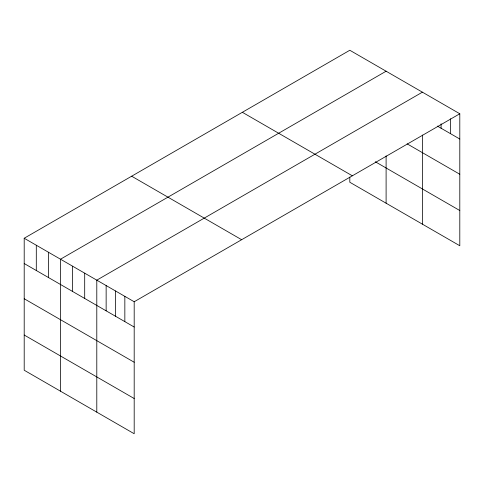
<?xml version="1.0" encoding="UTF-8"?>
<svg xmlns="http://www.w3.org/2000/svg" width="484" height="484" viewBox="0 0 484 484"><rect width="100%" height="100%" fill="white"/><g stroke="black" fill="none" stroke-linecap="round" stroke-linejoin="round"><path stroke-width="0.73" d="M459.8 113.764L134.189 301.75L134.189 433.743L24.2 370.236L24.2 238.249L349.811 50.257L459.8 113.764L459.8 245.751L349.811 182.25L349.811 177.114M386.105 71.215L60.494 259.206L60.494 391.193M422.405 92.172L96.794 280.157L96.794 412.15M437.361 126.082L459.8 139.035M407.123 143.839L459.8 174.252M375.281 161.741L459.8 210.534M242.357 112.294L352.346 175.801M131.654 176.212L241.643 239.713M24.2 238.249L134.189 301.75M24.2 263.526L134.189 327.027M24.2 298.737L134.189 362.244M24.2 335.025L134.189 398.526M450.453 118.774L450.453 133.638M441.099 123.783L441.099 128.242M422.405 135.054L422.405 224.159M386.105 155.896L386.105 203.207M124.842 296.353L124.842 321.63M115.495 290.957L115.495 316.233M106.141 285.56L106.141 310.831M84.694 273.176L84.694 298.453M72.594 266.188L72.594 291.465M48.4 252.218L48.4 277.495M36.3 245.231L36.3 270.508"/></g></svg>
